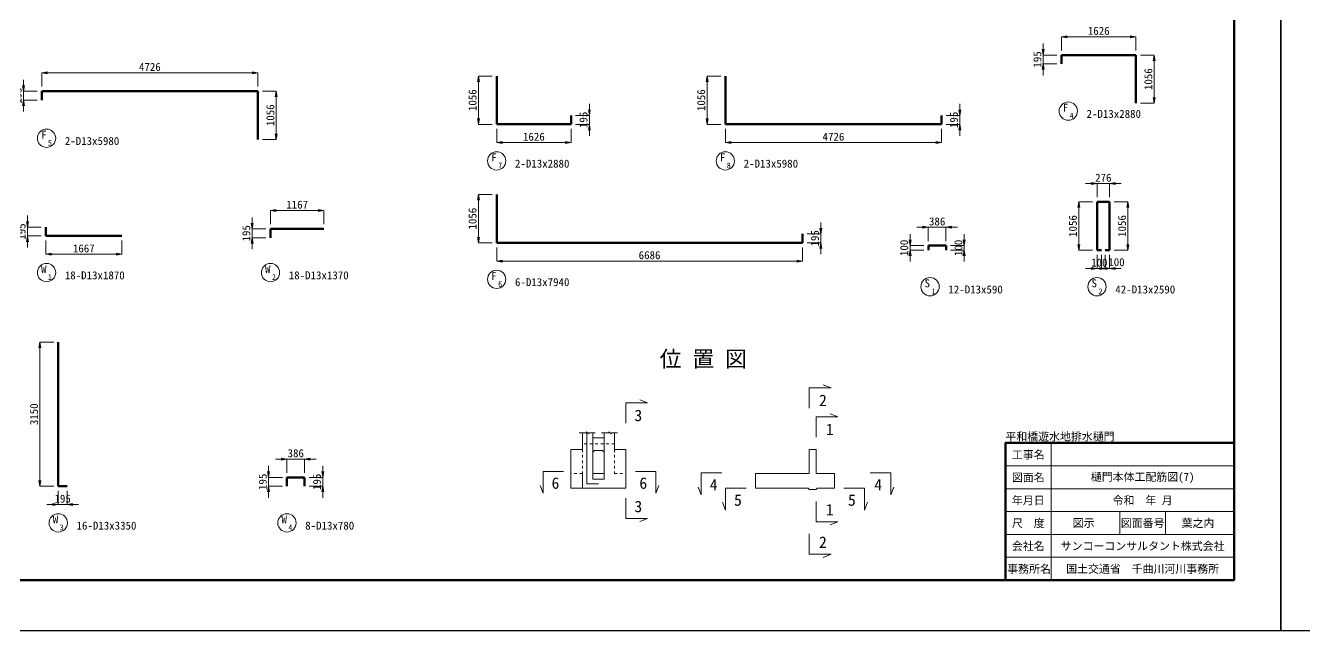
# Model space of a CAD drawing. Header units: millimetres. Extents: x 169470 to 758170, y -17820 to 11880.
# Drawn here: x 436371 to 464332, y -17820 to -4591 of the extents above; entities that cross this region are included whole.
import ezdxf
from ezdxf.enums import TextEntityAlignment as Align

# ---------------------------------------------------------------- set-up
doc = ezdxf.new("R2010")
doc.units = ezdxf.units.MM
doc.header["$LTSCALE"] = 50
doc.header["$PDSIZE"] = 300
doc.linetypes.add('SXF_跳び破線', pattern=[12, 6, -6])
doc.layers.get('Defpoints').update_dxf_attribs({"color": 151})
for name, color, linetype, lineweight in [('D-BGD', 7, 'Continuous', 13), ('D-STR', 1, 'Continuous', 50), ('D-STR-DIM', 7, 'Continuous', 13), ('D-STR-HTXT', 7, 'Continuous', 13), ('D-STR-TXT', 7, 'Continuous', 13), ('D-TTL', 2, 'Continuous', 140), ('D-TTL-FRAM', 2, 'Continuous', 50), ('D-TTL-LINE', 7, 'Continuous', 13), ('D-TTL-TXT', 7, 'Continuous', 13)]:
    doc.layers.add(name, color=color, linetype=linetype, lineweight=lineweight)
doc.styles.add('MS ゴシック', font='MS Gothic.ttf')
doc.styles.add('YOKO_GOTHIC', font='MS Gothic.ttf')
doc.dimstyles.new('DIM-50', dxfattribs={"dimscale": 50, "dimtxt": 3.5, "dimasz": 2.5, "dimexe": 0, "dimexo": 2, "dimgap": 0.8, "dimtad": 1, "dimdec": 0, "dimzin": 1, "dimdsep": 46, "dimtxsty": 'MS ゴシック', "dimblk": 'OPEN', "dimcen": 0.1, "dimclrd": 256, "dimclre": 256, "dimclrt": 256, "dimaunit": 1, "dimadec": 3, "dimazin": 0, "dimtfac": 1, "dimtdec": 0, "dimtix": 1, "dimtmove": 2, "dimatfit": 3, "dimldrblk": 'OPEN', "dimfxl": 1, "dimlwd": -1, "dimlwe": -1, "dimarcsym": 2})

# ---------------------------------------------------------------- blocks, each defined once
blk = doc.blocks.new('_Open')
at = {"color": 0, "linetype": 'ByBlock', "lineweight": -2}
for p, q in [((-1, 0.17), (0, 0)), ((-1, -0.17), (0, 0)), ((0, 0), (-1, 0))]:
    blk.add_line(p, q, dxfattribs=at)
blk = doc.blocks.new('*D655')
at = {"layer": 'D-STR-DIM', "transparency": 16777216}
for p, q in [((436810, -9293), (436810, -9593)), ((438477, -9293), (438477, -9593)), ((436935, -9593), (438352, -9593))]:
    blk.add_line(p, q, dxfattribs=at)
at = {"layer": 'Defpoints', "color": 0, "transparency": 16777216}
for p in [(436810, -9193), (438477, -9193), (438477, -9593)]:
    blk.add_point(p, dxfattribs=at)
at = {"layer": 'D-STR-DIM', "transparency": 16777216, "xscale": 125, "yscale": 125, "zscale": 125, "rotation": 180}
blk.add_blockref('_Open', (436810, -9593), dxfattribs=at)
at = {"layer": 'D-STR-DIM', "transparency": 16777216, "xscale": 125, "yscale": 125, "zscale": 125}
blk.add_blockref('_Open', (438477, -9593), dxfattribs=at)
at = {"layer": 'D-STR-DIM', "transparency": 16777216, "insert": (437644, -9466), "char_height": 175, "attachment_point": 5, "style": 'MS ゴシック'}
blk.add_mtext('1667', dxfattribs=at)
blk = doc.blocks.new('*D656')
at = {"layer": 'D-STR-DIM', "transparency": 16777216}
for p, q in [((441326, -8911), (441326, -8786)), ((441626, -9036), (441326, -9036)), ((441326, -9231), (441326, -9036)), ((441626, -9231), (441326, -9231)), ((441326, -9356), (441326, -9481))]:
    blk.add_line(p, q, dxfattribs=at)
at = {"layer": 'Defpoints', "color": 0, "transparency": 16777216}
for p in [(441326, -9036), (441726, -9036), (441726, -9231)]:
    blk.add_point(p, dxfattribs=at)
at = {"layer": 'D-STR-DIM', "transparency": 16777216, "xscale": 125, "yscale": 125, "zscale": 125}
for p, rotation in [((441326, -9036), 270), ((441326, -9231), 90)]:
    blk.add_blockref('_Open', p, dxfattribs=dict(at, rotation=rotation))
at = {"layer": 'D-STR-DIM', "transparency": 16777216, "insert": (441198, -9134), "char_height": 175, "attachment_point": 5, "rotation": 90, "style": 'MS ゴシック'}
blk.add_mtext('195', dxfattribs=at)
blk = doc.blocks.new('*D657')
at = {"layer": 'D-STR-DIM', "transparency": 16777216}
for p, q in [((437085, -14767), (437085, -15067)), ((437280, -14767), (437280, -15067)), ((436960, -15067), (436835, -15067)), ((437085, -15067), (437280, -15067)), ((437405, -15067), (437530, -15067))]:
    blk.add_line(p, q, dxfattribs=at)
at = {"layer": 'Defpoints', "color": 0, "transparency": 16777216}
for p in [(437085, -14667), (437280, -14667), (437280, -15067)]:
    blk.add_point(p, dxfattribs=at)
at = {"layer": 'D-STR-DIM', "transparency": 16777216, "xscale": 125, "yscale": 125, "zscale": 125}
blk.add_blockref('_Open', (437085, -15067), dxfattribs=at)
at = {"layer": 'D-STR-DIM', "transparency": 16777216, "xscale": 125, "yscale": 125, "zscale": 125, "rotation": 180}
blk.add_blockref('_Open', (437280, -15067), dxfattribs=at)
at = {"layer": 'D-STR-DIM', "transparency": 16777216, "insert": (437182, -14940), "char_height": 175, "attachment_point": 5, "style": 'MS ゴシック'}
blk.add_mtext('195', dxfattribs=at)
blk = doc.blocks.new('*D659')
at = {"layer": 'D-STR-DIM', "transparency": 16777216}
for p, q in [((459022, -5135), (459022, -4835)), ((459147, -4835), (460523, -4835)), ((460648, -5135), (460648, -4835))]:
    blk.add_line(p, q, dxfattribs=at)
at = {"layer": 'Defpoints', "color": 0, "transparency": 16777216}
for p in [(460648, -4835), (459022, -5235), (460648, -5235)]:
    blk.add_point(p, dxfattribs=at)
at = {"layer": 'D-STR-DIM', "transparency": 16777216, "xscale": 125, "yscale": 125, "zscale": 125, "rotation": 180}
blk.add_blockref('_Open', (459022, -4835), dxfattribs=at)
at = {"layer": 'D-STR-DIM', "transparency": 16777216, "xscale": 125, "yscale": 125, "zscale": 125}
blk.add_blockref('_Open', (460648, -4835), dxfattribs=at)
at = {"layer": 'D-STR-DIM', "transparency": 16777216, "insert": (459835, -4707), "char_height": 175, "attachment_point": 5, "style": 'MS ゴシック'}
blk.add_mtext('1626', dxfattribs=at)
blk = doc.blocks.new('*D660')
at = {"layer": 'D-STR-DIM', "transparency": 16777216}
for p, q in [((436725, -5925), (436725, -5625)), ((436850, -5625), (441326, -5625)), ((441451, -5925), (441451, -5625))]:
    blk.add_line(p, q, dxfattribs=at)
at = {"layer": 'Defpoints', "color": 0, "transparency": 16777216}
for p in [(441451, -5625), (436725, -6025), (441451, -6025)]:
    blk.add_point(p, dxfattribs=at)
at = {"layer": 'D-STR-DIM', "transparency": 16777216, "xscale": 125, "yscale": 125, "zscale": 125, "rotation": 180}
blk.add_blockref('_Open', (436725, -5625), dxfattribs=at)
at = {"layer": 'D-STR-DIM', "transparency": 16777216, "xscale": 125, "yscale": 125, "zscale": 125}
blk.add_blockref('_Open', (441451, -5625), dxfattribs=at)
at = {"layer": 'D-STR-DIM', "transparency": 16777216, "insert": (439088, -5497), "char_height": 175, "attachment_point": 5, "style": 'MS ゴシック'}
blk.add_mtext('4726', dxfattribs=at)
blk = doc.blocks.new('*D661')
at = {"layer": 'D-STR-DIM', "transparency": 16777216}
for p, q in [((446671, -9442), (446671, -9742)), ((453357, -9442), (453357, -9742)), ((446796, -9742), (453232, -9742))]:
    blk.add_line(p, q, dxfattribs=at)
at = {"layer": 'Defpoints', "color": 0, "transparency": 16777216}
for p in [(446671, -9342), (453357, -9342), (453357, -9742)]:
    blk.add_point(p, dxfattribs=at)
at = {"layer": 'D-STR-DIM', "transparency": 16777216, "xscale": 125, "yscale": 125, "zscale": 125, "rotation": 180}
blk.add_blockref('_Open', (446671, -9742), dxfattribs=at)
at = {"layer": 'D-STR-DIM', "transparency": 16777216, "xscale": 125, "yscale": 125, "zscale": 125}
blk.add_blockref('_Open', (453357, -9742), dxfattribs=at)
at = {"layer": 'D-STR-DIM', "transparency": 16777216, "insert": (450014, -9614), "char_height": 175, "attachment_point": 5, "style": 'MS ゴシック'}
blk.add_mtext('6686', dxfattribs=at)
blk = doc.blocks.new('*D662')
at = {"layer": 'D-STR-DIM', "transparency": 16777216}
for p, q in [((446671, -6851), (446671, -7151)), ((448297, -6851), (448297, -7151)), ((446796, -7151), (448172, -7151))]:
    blk.add_line(p, q, dxfattribs=at)
at = {"layer": 'Defpoints', "color": 0, "transparency": 16777216}
for p in [(446671, -6751), (448297, -6751), (448297, -7151)]:
    blk.add_point(p, dxfattribs=at)
at = {"layer": 'D-STR-DIM', "transparency": 16777216, "xscale": 125, "yscale": 125, "zscale": 125, "rotation": 180}
blk.add_blockref('_Open', (446671, -7151), dxfattribs=at)
at = {"layer": 'D-STR-DIM', "transparency": 16777216, "xscale": 125, "yscale": 125, "zscale": 125}
blk.add_blockref('_Open', (448297, -7151), dxfattribs=at)
at = {"layer": 'D-STR-DIM', "transparency": 16777216, "insert": (447484, -7023), "char_height": 175, "attachment_point": 5, "style": 'MS ゴシック'}
blk.add_mtext('1626', dxfattribs=at)
blk = doc.blocks.new('*D663')
at = {"layer": 'D-STR-DIM', "transparency": 16777216}
for p, q in [((451671, -6851), (451671, -7151)), ((456397, -6851), (456397, -7151)), ((451796, -7151), (456272, -7151))]:
    blk.add_line(p, q, dxfattribs=at)
at = {"layer": 'Defpoints', "color": 0, "transparency": 16777216}
for p in [(451671, -6751), (456397, -6751), (456397, -7151)]:
    blk.add_point(p, dxfattribs=at)
at = {"layer": 'D-STR-DIM', "transparency": 16777216, "xscale": 125, "yscale": 125, "zscale": 125, "rotation": 180}
blk.add_blockref('_Open', (451671, -7151), dxfattribs=at)
at = {"layer": 'D-STR-DIM', "transparency": 16777216, "xscale": 125, "yscale": 125, "zscale": 125}
blk.add_blockref('_Open', (456397, -7151), dxfattribs=at)
at = {"layer": 'D-STR-DIM', "transparency": 16777216, "insert": (454034, -7023), "char_height": 175, "attachment_point": 5, "style": 'MS ゴシック'}
blk.add_mtext('4726', dxfattribs=at)
blk = doc.blocks.new('*D664')
at = {"layer": 'D-STR-DIM', "transparency": 16777216}
for p, q in [((441960, -14072), (441835, -14072)), ((442085, -14372), (442085, -14072)), ((442085, -14072), (442471, -14072)), ((442471, -14372), (442471, -14072)), ((442596, -14072), (442721, -14072))]:
    blk.add_line(p, q, dxfattribs=at)
at = {"layer": 'Defpoints', "color": 0, "transparency": 16777216}
for p in [(442471, -14072), (442085, -14472), (442471, -14472)]:
    blk.add_point(p, dxfattribs=at)
at = {"layer": 'D-STR-DIM', "transparency": 16777216, "xscale": 125, "yscale": 125, "zscale": 125}
blk.add_blockref('_Open', (442085, -14072), dxfattribs=at)
at = {"layer": 'D-STR-DIM', "transparency": 16777216, "xscale": 125, "yscale": 125, "zscale": 125, "rotation": 180}
blk.add_blockref('_Open', (442471, -14072), dxfattribs=at)
at = {"layer": 'D-STR-DIM', "transparency": 16777216, "insert": (442278, -13945), "char_height": 175, "attachment_point": 5, "style": 'MS ゴシック'}
blk.add_mtext('386', dxfattribs=at)
blk = doc.blocks.new('*D665')
at = {"layer": 'D-STR-DIM', "transparency": 16777216}
for p, q in [((455984, -9003), (455859, -9003)), ((456109, -9303), (456109, -9003)), ((456109, -9003), (456495, -9003)), ((456495, -9303), (456495, -9003)), ((456620, -9003), (456745, -9003))]:
    blk.add_line(p, q, dxfattribs=at)
at = {"layer": 'Defpoints', "color": 0, "transparency": 16777216}
for p in [(456495, -9003), (456109, -9403), (456495, -9403)]:
    blk.add_point(p, dxfattribs=at)
at = {"layer": 'D-STR-DIM', "transparency": 16777216, "xscale": 125, "yscale": 125, "zscale": 125}
blk.add_blockref('_Open', (456109, -9003), dxfattribs=at)
at = {"layer": 'D-STR-DIM', "transparency": 16777216, "xscale": 125, "yscale": 125, "zscale": 125, "rotation": 180}
blk.add_blockref('_Open', (456495, -9003), dxfattribs=at)
at = {"layer": 'D-STR-DIM', "transparency": 16777216, "insert": (456302, -8876), "char_height": 175, "attachment_point": 5, "style": 'MS ゴシック'}
blk.add_mtext('386', dxfattribs=at)
blk = doc.blocks.new('*D666')
at = {"layer": 'D-STR-DIM', "transparency": 16777216}
for p, q in [((459672, -8047), (459547, -8047)), ((459797, -8347), (459797, -8047)), ((459797, -8047), (460073, -8047)), ((460073, -8347), (460073, -8047)), ((460198, -8047), (460323, -8047))]:
    blk.add_line(p, q, dxfattribs=at)
at = {"layer": 'Defpoints', "color": 0, "transparency": 16777216}
for p in [(460073, -8047), (459797, -8447), (460073, -8447)]:
    blk.add_point(p, dxfattribs=at)
at = {"layer": 'D-STR-DIM', "transparency": 16777216, "xscale": 125, "yscale": 125, "zscale": 125}
blk.add_blockref('_Open', (459797, -8047), dxfattribs=at)
at = {"layer": 'D-STR-DIM', "transparency": 16777216, "xscale": 125, "yscale": 125, "zscale": 125, "rotation": 180}
blk.add_blockref('_Open', (460073, -8047), dxfattribs=at)
at = {"layer": 'D-STR-DIM', "transparency": 16777216, "insert": (459935, -7920), "char_height": 175, "attachment_point": 5, "style": 'MS ゴシック'}
blk.add_mtext('276', dxfattribs=at)
blk = doc.blocks.new('*D668')
at = {"layer": 'D-STR-DIM', "transparency": 16777216}
for p, q in [((436410, -8873), (436410, -8748)), ((436710, -8998), (436410, -8998)), ((436410, -9193), (436410, -8998)), ((436710, -9193), (436410, -9193)), ((436410, -9318), (436410, -9443))]:
    blk.add_line(p, q, dxfattribs=at)
at = {"layer": 'Defpoints', "color": 0, "transparency": 16777216}
for p in [(436410, -8998), (436810, -8998), (436810, -9193)]:
    blk.add_point(p, dxfattribs=at)
at = {"layer": 'D-STR-DIM', "transparency": 16777216, "xscale": 125, "yscale": 125, "zscale": 125}
for p, rotation in [((436410, -8998), 270), ((436410, -9193), 90)]:
    blk.add_blockref('_Open', p, dxfattribs=dict(at, rotation=rotation))
at = {"layer": 'D-STR-DIM', "transparency": 16777216, "insert": (436283, -9096), "char_height": 175, "attachment_point": 5, "rotation": 90, "style": 'MS ゴシック'}
blk.add_mtext('195', dxfattribs=at)
blk = doc.blocks.new('*D669')
at = {"layer": 'D-STR-DIM', "transparency": 16777216}
for p, q in [((436985, -11517), (436685, -11517)), ((436685, -14542), (436685, -11642)), ((436985, -14667), (436685, -14667))]:
    blk.add_line(p, q, dxfattribs=at)
at = {"layer": 'Defpoints', "color": 0, "transparency": 16777216}
for p in [(436685, -11517), (437085, -11517), (437085, -14667)]:
    blk.add_point(p, dxfattribs=at)
at = {"layer": 'D-STR-DIM', "transparency": 16777216, "xscale": 125, "yscale": 125, "zscale": 125}
for p, rotation in [((436685, -11517), 90), ((436685, -14667), 270)]:
    blk.add_blockref('_Open', p, dxfattribs=dict(at, rotation=rotation))
at = {"layer": 'D-STR-DIM', "transparency": 16777216, "insert": (436557, -13092), "char_height": 175, "attachment_point": 5, "rotation": 90, "style": 'MS ゴシック'}
blk.add_mtext('3150', dxfattribs=at)
blk = doc.blocks.new('*D671')
at = {"layer": 'D-STR-DIM', "transparency": 16777216}
for p, q in [((458622, -5110), (458622, -4985)), ((458922, -5235), (458622, -5235)), ((458622, -5430), (458622, -5235)), ((458922, -5430), (458622, -5430)), ((458622, -5555), (458622, -5680))]:
    blk.add_line(p, q, dxfattribs=at)
at = {"layer": 'Defpoints', "color": 0, "transparency": 16777216}
for p in [(458622, -5235), (459022, -5235), (459022, -5430)]:
    blk.add_point(p, dxfattribs=at)
at = {"layer": 'D-STR-DIM', "transparency": 16777216, "xscale": 125, "yscale": 125, "zscale": 125}
for p, rotation in [((458622, -5235), 270), ((458622, -5430), 90)]:
    blk.add_blockref('_Open', p, dxfattribs=dict(at, rotation=rotation))
at = {"layer": 'D-STR-DIM', "transparency": 16777216, "insert": (458494, -5332), "char_height": 175, "attachment_point": 5, "rotation": 90, "style": 'MS ゴシック'}
blk.add_mtext('195', dxfattribs=at)
blk = doc.blocks.new('*D672')
at = {"layer": 'D-STR-DIM', "transparency": 16777216}
for p, q in [((436325, -5900), (436325, -5775)), ((436625, -6025), (436325, -6025)), ((436325, -6220), (436325, -6025)), ((436625, -6220), (436325, -6220)), ((436325, -6345), (436325, -6470))]:
    blk.add_line(p, q, dxfattribs=at)
at = {"layer": 'Defpoints', "color": 0, "transparency": 16777216}
for p in [(436325, -6025), (436725, -6025), (436725, -6220)]:
    blk.add_point(p, dxfattribs=at)
at = {"layer": 'D-STR-DIM', "transparency": 16777216, "xscale": 125, "yscale": 125, "zscale": 125}
for p, rotation in [((436325, -6025), 270), ((436325, -6220), 90)]:
    blk.add_blockref('_Open', p, dxfattribs=dict(at, rotation=rotation))
at = {"layer": 'D-STR-DIM', "transparency": 16777216, "insert": (436197, -6122), "char_height": 175, "attachment_point": 5, "rotation": 90, "style": 'MS ゴシック'}
blk.add_mtext('195', dxfattribs=at)
blk = doc.blocks.new('*D673')
at = {"layer": 'D-STR-DIM', "transparency": 16777216}
for p, q in [((446571, -8286), (446271, -8286)), ((446271, -9217), (446271, -8411)), ((446571, -9342), (446271, -9342))]:
    blk.add_line(p, q, dxfattribs=at)
at = {"layer": 'Defpoints', "color": 0, "transparency": 16777216}
for p in [(446271, -8286), (446671, -8286), (446671, -9342)]:
    blk.add_point(p, dxfattribs=at)
at = {"layer": 'D-STR-DIM', "transparency": 16777216, "xscale": 125, "yscale": 125, "zscale": 125}
for p, rotation in [((446271, -8286), 90), ((446271, -9342), 270)]:
    blk.add_blockref('_Open', p, dxfattribs=dict(at, rotation=rotation))
at = {"layer": 'D-STR-DIM', "transparency": 16777216, "insert": (446144, -8814), "char_height": 175, "attachment_point": 5, "rotation": 90, "style": 'MS ゴシック'}
blk.add_mtext('1056', dxfattribs=at)
blk = doc.blocks.new('*D674')
at = {"layer": 'D-STR-DIM', "transparency": 16777216}
for p, q in [((446571, -5695), (446271, -5695)), ((446271, -6626), (446271, -5820)), ((446571, -6751), (446271, -6751))]:
    blk.add_line(p, q, dxfattribs=at)
at = {"layer": 'Defpoints', "color": 0, "transparency": 16777216}
for p in [(446271, -5695), (446671, -5695), (446671, -6751)]:
    blk.add_point(p, dxfattribs=at)
at = {"layer": 'D-STR-DIM', "transparency": 16777216, "xscale": 125, "yscale": 125, "zscale": 125}
for p, rotation in [((446271, -5695), 90), ((446271, -6751), 270)]:
    blk.add_blockref('_Open', p, dxfattribs=dict(at, rotation=rotation))
at = {"layer": 'D-STR-DIM', "transparency": 16777216, "insert": (446144, -6223), "char_height": 175, "attachment_point": 5, "rotation": 90, "style": 'MS ゴシック'}
blk.add_mtext('1056', dxfattribs=at)
blk = doc.blocks.new('*D675')
at = {"layer": 'D-STR-DIM', "transparency": 16777216}
for p, q in [((451571, -5695), (451271, -5695)), ((451271, -6626), (451271, -5820)), ((451571, -6751), (451271, -6751))]:
    blk.add_line(p, q, dxfattribs=at)
at = {"layer": 'Defpoints', "color": 0, "transparency": 16777216}
for p in [(451271, -5695), (451671, -5695), (451671, -6751)]:
    blk.add_point(p, dxfattribs=at)
at = {"layer": 'D-STR-DIM', "transparency": 16777216, "xscale": 125, "yscale": 125, "zscale": 125}
for p, rotation in [((451271, -5695), 90), ((451271, -6751), 270)]:
    blk.add_blockref('_Open', p, dxfattribs=dict(at, rotation=rotation))
at = {"layer": 'D-STR-DIM', "transparency": 16777216, "insert": (451144, -6223), "char_height": 175, "attachment_point": 5, "rotation": 90, "style": 'MS ゴシック'}
blk.add_mtext('1056', dxfattribs=at)
blk = doc.blocks.new('*D676')
at = {"layer": 'D-STR-DIM', "transparency": 16777216}
for p, q in [((441726, -8936), (441726, -8636)), ((441851, -8636), (442768, -8636)), ((442893, -8936), (442893, -8636))]:
    blk.add_line(p, q, dxfattribs=at)
at = {"layer": 'Defpoints', "color": 0, "transparency": 16777216}
for p in [(442893, -8636), (441726, -9036), (442893, -9036)]:
    blk.add_point(p, dxfattribs=at)
at = {"layer": 'D-STR-DIM', "transparency": 16777216, "xscale": 125, "yscale": 125, "zscale": 125, "rotation": 180}
blk.add_blockref('_Open', (441726, -8636), dxfattribs=at)
at = {"layer": 'D-STR-DIM', "transparency": 16777216, "xscale": 125, "yscale": 125, "zscale": 125}
blk.add_blockref('_Open', (442893, -8636), dxfattribs=at)
at = {"layer": 'D-STR-DIM', "transparency": 16777216, "insert": (442309, -8509), "char_height": 175, "attachment_point": 5, "style": 'MS ゴシック'}
blk.add_mtext('1167', dxfattribs=at)
blk = doc.blocks.new('*D677')
at = {"layer": 'D-STR-DIM', "transparency": 16777216}
for p, q in [((441685, -14347), (441685, -14222)), ((441985, -14472), (441685, -14472)), ((441685, -14667), (441685, -14472)), ((441985, -14667), (441685, -14667)), ((441685, -14792), (441685, -14917))]:
    blk.add_line(p, q, dxfattribs=at)
at = {"layer": 'Defpoints', "color": 0, "transparency": 16777216}
for p in [(441685, -14472), (442085, -14472), (442085, -14667)]:
    blk.add_point(p, dxfattribs=at)
at = {"layer": 'D-STR-DIM', "transparency": 16777216, "xscale": 125, "yscale": 125, "zscale": 125}
for p, rotation in [((441685, -14472), 270), ((441685, -14667), 90)]:
    blk.add_blockref('_Open', p, dxfattribs=dict(at, rotation=rotation))
at = {"layer": 'D-STR-DIM', "transparency": 16777216, "insert": (441557, -14570), "char_height": 175, "attachment_point": 5, "rotation": 90, "style": 'MS ゴシック'}
blk.add_mtext('195', dxfattribs=at)
blk = doc.blocks.new('*D678')
at = {"layer": 'D-STR-DIM', "transparency": 16777216}
for p, q in [((455709, -9278), (455709, -9153)), ((456009, -9403), (455709, -9403)), ((455709, -9503), (455709, -9403)), ((456009, -9503), (455709, -9503)), ((455709, -9628), (455709, -9753))]:
    blk.add_line(p, q, dxfattribs=at)
at = {"layer": 'Defpoints', "color": 0, "transparency": 16777216}
for p in [(455709, -9403), (456109, -9403), (456109, -9503)]:
    blk.add_point(p, dxfattribs=at)
at = {"layer": 'D-STR-DIM', "transparency": 16777216, "xscale": 125, "yscale": 125, "zscale": 125}
for p, rotation in [((455709, -9403), 270), ((455709, -9503), 90)]:
    blk.add_blockref('_Open', p, dxfattribs=dict(at, rotation=rotation))
at = {"layer": 'D-STR-DIM', "transparency": 16777216, "insert": (455582, -9453), "char_height": 175, "attachment_point": 5, "rotation": 90, "style": 'MS ゴシック'}
blk.add_mtext('100', dxfattribs=at)
blk = doc.blocks.new('*D679')
at = {"layer": 'D-STR-DIM', "transparency": 16777216}
for p, q in [((459697, -8447), (459397, -8447)), ((459397, -9378), (459397, -8572)), ((459697, -9503), (459397, -9503))]:
    blk.add_line(p, q, dxfattribs=at)
at = {"layer": 'Defpoints', "color": 0, "transparency": 16777216}
for p in [(459397, -8447), (459797, -8447), (459797, -9503)]:
    blk.add_point(p, dxfattribs=at)
at = {"layer": 'D-STR-DIM', "transparency": 16777216, "xscale": 125, "yscale": 125, "zscale": 125}
for p, rotation in [((459397, -8447), 90), ((459397, -9503), 270)]:
    blk.add_blockref('_Open', p, dxfattribs=dict(at, rotation=rotation))
at = {"layer": 'D-STR-DIM', "transparency": 16777216, "insert": (459270, -8975), "char_height": 175, "attachment_point": 5, "rotation": 90, "style": 'MS ゴシック'}
blk.add_mtext('1056', dxfattribs=at)
blk = doc.blocks.new('*D681')
at = {"layer": 'D-STR-DIM', "transparency": 16777216}
for p, q in [((460748, -5235), (461048, -5235)), ((461048, -6166), (461048, -5360)), ((460748, -6291), (461048, -6291))]:
    blk.add_line(p, q, dxfattribs=at)
at = {"layer": 'Defpoints', "color": 0, "transparency": 16777216}
for p in [(460648, -5235), (461048, -5235), (460648, -6291)]:
    blk.add_point(p, dxfattribs=at)
at = {"layer": 'D-STR-DIM', "transparency": 16777216, "xscale": 125, "yscale": 125, "zscale": 125}
for p, rotation in [((461048, -5235), 90), ((461048, -6291), 270)]:
    blk.add_blockref('_Open', p, dxfattribs=dict(at, rotation=rotation))
at = {"layer": 'D-STR-DIM', "transparency": 16777216, "insert": (460920, -5763), "char_height": 175, "attachment_point": 5, "rotation": 90, "style": 'MS ゴシック'}
blk.add_mtext('1056', dxfattribs=at)
blk = doc.blocks.new('*D682')
at = {"layer": 'D-STR-DIM', "transparency": 16777216}
for p, q in [((441551, -6025), (441851, -6025)), ((441851, -6956), (441851, -6150)), ((441551, -7081), (441851, -7081))]:
    blk.add_line(p, q, dxfattribs=at)
at = {"layer": 'Defpoints', "color": 0, "transparency": 16777216}
for p in [(441451, -6025), (441851, -6025), (441451, -7081)]:
    blk.add_point(p, dxfattribs=at)
at = {"layer": 'D-STR-DIM', "transparency": 16777216, "xscale": 125, "yscale": 125, "zscale": 125}
for p, rotation in [((441851, -6025), 90), ((441851, -7081), 270)]:
    blk.add_blockref('_Open', p, dxfattribs=dict(at, rotation=rotation))
at = {"layer": 'D-STR-DIM', "transparency": 16777216, "insert": (441723, -6553), "char_height": 175, "attachment_point": 5, "rotation": 90, "style": 'MS ゴシック'}
blk.add_mtext('1056', dxfattribs=at)
blk = doc.blocks.new('*D683')
at = {"layer": 'D-STR-DIM', "transparency": 16777216}
for p, q in [((453757, -9022), (453757, -8897)), ((453457, -9147), (453757, -9147)), ((453757, -9342), (453757, -9147)), ((453457, -9342), (453757, -9342)), ((453757, -9467), (453757, -9592))]:
    blk.add_line(p, q, dxfattribs=at)
at = {"layer": 'Defpoints', "color": 0, "transparency": 16777216}
for p in [(453357, -9147), (453757, -9147), (453357, -9342)]:
    blk.add_point(p, dxfattribs=at)
at = {"layer": 'D-STR-DIM', "transparency": 16777216, "xscale": 125, "yscale": 125, "zscale": 125}
for p, rotation in [((453757, -9147), 270), ((453757, -9342), 90)]:
    blk.add_blockref('_Open', p, dxfattribs=dict(at, rotation=rotation))
at = {"layer": 'D-STR-DIM', "transparency": 16777216, "insert": (453630, -9244), "char_height": 175, "attachment_point": 5, "rotation": 90, "style": 'MS ゴシック'}
blk.add_mtext('195', dxfattribs=at)
blk = doc.blocks.new('*D684')
at = {"layer": 'D-STR-DIM', "transparency": 16777216}
for p, q in [((448697, -6431), (448697, -6306)), ((448397, -6556), (448697, -6556)), ((448697, -6751), (448697, -6556)), ((448397, -6751), (448697, -6751)), ((448697, -6876), (448697, -7001))]:
    blk.add_line(p, q, dxfattribs=at)
at = {"layer": 'Defpoints', "color": 0, "transparency": 16777216}
for p in [(448297, -6556), (448697, -6556), (448297, -6751)]:
    blk.add_point(p, dxfattribs=at)
at = {"layer": 'D-STR-DIM', "transparency": 16777216, "xscale": 125, "yscale": 125, "zscale": 125}
for p, rotation in [((448697, -6556), 270), ((448697, -6751), 90)]:
    blk.add_blockref('_Open', p, dxfattribs=dict(at, rotation=rotation))
at = {"layer": 'D-STR-DIM', "transparency": 16777216, "insert": (448570, -6653), "char_height": 175, "attachment_point": 5, "rotation": 90, "style": 'MS ゴシック'}
blk.add_mtext('195', dxfattribs=at)
blk = doc.blocks.new('*D685')
at = {"layer": 'D-STR-DIM', "transparency": 16777216}
for p, q in [((456797, -6431), (456797, -6306)), ((456497, -6556), (456797, -6556)), ((456797, -6751), (456797, -6556)), ((456497, -6751), (456797, -6751)), ((456797, -6876), (456797, -7001))]:
    blk.add_line(p, q, dxfattribs=at)
at = {"layer": 'Defpoints', "color": 0, "transparency": 16777216}
for p in [(456397, -6556), (456797, -6556), (456397, -6751)]:
    blk.add_point(p, dxfattribs=at)
at = {"layer": 'D-STR-DIM', "transparency": 16777216, "xscale": 125, "yscale": 125, "zscale": 125}
for p, rotation in [((456797, -6556), 270), ((456797, -6751), 90)]:
    blk.add_blockref('_Open', p, dxfattribs=dict(at, rotation=rotation))
at = {"layer": 'D-STR-DIM', "transparency": 16777216, "insert": (456670, -6653), "char_height": 175, "attachment_point": 5, "rotation": 90, "style": 'MS ゴシック'}
blk.add_mtext('195', dxfattribs=at)
blk = doc.blocks.new('*D686')
at = {"layer": 'D-STR-DIM', "transparency": 16777216}
for p, q in [((442871, -14347), (442871, -14222)), ((442571, -14472), (442871, -14472)), ((442871, -14667), (442871, -14472)), ((442571, -14667), (442871, -14667)), ((442871, -14792), (442871, -14917))]:
    blk.add_line(p, q, dxfattribs=at)
at = {"layer": 'Defpoints', "color": 0, "transparency": 16777216}
for p in [(442471, -14472), (442871, -14472), (442471, -14667)]:
    blk.add_point(p, dxfattribs=at)
at = {"layer": 'D-STR-DIM', "transparency": 16777216, "xscale": 125, "yscale": 125, "zscale": 125}
for p, rotation in [((442871, -14472), 270), ((442871, -14667), 90)]:
    blk.add_blockref('_Open', p, dxfattribs=dict(at, rotation=rotation))
at = {"layer": 'D-STR-DIM', "transparency": 16777216, "insert": (442743, -14570), "char_height": 175, "attachment_point": 5, "rotation": 90, "style": 'MS ゴシック'}
blk.add_mtext('195', dxfattribs=at)
blk = doc.blocks.new('*D687')
at = {"layer": 'D-STR-DIM', "transparency": 16777216}
for p, q in [((456895, -9278), (456895, -9153)), ((456595, -9403), (456895, -9403)), ((456595, -9503), (456895, -9503)), ((456895, -9503), (456895, -9403)), ((456895, -9628), (456895, -9753))]:
    blk.add_line(p, q, dxfattribs=at)
at = {"layer": 'Defpoints', "color": 0, "transparency": 16777216}
for p in [(456495, -9403), (456495, -9503), (456895, -9403)]:
    blk.add_point(p, dxfattribs=at)
at = {"layer": 'D-STR-DIM', "transparency": 16777216, "xscale": 125, "yscale": 125, "zscale": 125}
for p, rotation in [((456895, -9403), 270), ((456895, -9503), 90)]:
    blk.add_blockref('_Open', p, dxfattribs=dict(at, rotation=rotation))
at = {"layer": 'D-STR-DIM', "transparency": 16777216, "insert": (456768, -9453), "char_height": 175, "attachment_point": 5, "rotation": 90, "style": 'MS ゴシック'}
blk.add_mtext('100', dxfattribs=at)
blk = doc.blocks.new('*D688')
at = {"layer": 'D-STR-DIM', "transparency": 16777216}
for p, q in [((460173, -8447), (460473, -8447)), ((460473, -9378), (460473, -8572)), ((460173, -9503), (460473, -9503))]:
    blk.add_line(p, q, dxfattribs=at)
at = {"layer": 'Defpoints', "color": 0, "transparency": 16777216}
for p in [(460073, -8447), (460473, -8447), (460073, -9503)]:
    blk.add_point(p, dxfattribs=at)
at = {"layer": 'D-STR-DIM', "transparency": 16777216, "xscale": 125, "yscale": 125, "zscale": 125}
for p, rotation in [((460473, -8447), 90), ((460473, -9503), 270)]:
    blk.add_blockref('_Open', p, dxfattribs=dict(at, rotation=rotation))
at = {"layer": 'D-STR-DIM', "transparency": 16777216, "insert": (460346, -8975), "char_height": 175, "attachment_point": 5, "rotation": 90, "style": 'MS ゴシック'}
blk.add_mtext('1056', dxfattribs=at)
blk = doc.blocks.new('*D689')
at = {"layer": 'D-STR-DIM', "transparency": 16777216}
for p, q in [((459797, -9603), (459797, -9903)), ((459897, -9603), (459897, -9903)), ((459672, -9903), (459547, -9903)), ((459897, -9903), (459797, -9903)), ((460022, -9903), (460147, -9903))]:
    blk.add_line(p, q, dxfattribs=at)
at = {"layer": 'Defpoints', "color": 0, "transparency": 16777216}
for p in [(459797, -9503), (459897, -9503), (459797, -9903)]:
    blk.add_point(p, dxfattribs=at)
at = {"layer": 'D-STR-DIM', "transparency": 16777216, "xscale": 125, "yscale": 125, "zscale": 125}
blk.add_blockref('_Open', (459797, -9903), dxfattribs=at)
at = {"layer": 'D-STR-DIM', "transparency": 16777216, "xscale": 125, "yscale": 125, "zscale": 125, "rotation": 180}
blk.add_blockref('_Open', (459897, -9903), dxfattribs=at)
at = {"layer": 'D-STR-DIM', "transparency": 16777216, "insert": (459847, -9776), "char_height": 175, "attachment_point": 5, "style": 'MS ゴシック'}
blk.add_mtext('100', dxfattribs=at)
blk = doc.blocks.new('*D690')
at = {"layer": 'D-STR-DIM', "transparency": 16777216}
for p, q in [((459973, -9603), (459973, -9903)), ((460073, -9603), (460073, -9903)), ((459848, -9903), (459723, -9903)), ((460073, -9903), (459973, -9903)), ((460198, -9903), (460323, -9903))]:
    blk.add_line(p, q, dxfattribs=at)
at = {"layer": 'Defpoints', "color": 0, "transparency": 16777216}
for p in [(459973, -9503), (460073, -9503), (459973, -9903)]:
    blk.add_point(p, dxfattribs=at)
at = {"layer": 'D-STR-DIM', "transparency": 16777216, "xscale": 125, "yscale": 125, "zscale": 125}
blk.add_blockref('_Open', (459973, -9903), dxfattribs=at)
at = {"layer": 'D-STR-DIM', "transparency": 16777216, "xscale": 125, "yscale": 125, "zscale": 125, "rotation": 180}
blk.add_blockref('_Open', (460073, -9903), dxfattribs=at)
at = {"layer": 'D-STR-DIM', "transparency": 16777216, "insert": (460223, -9766), "char_height": 175, "attachment_point": 5, "style": 'MS ゴシック'}
blk.add_mtext('100', dxfattribs=at)

msp = doc.modelspace()

# ---------------------------------------------------------------- linework, layer by layer
at = {"layer": 'D-BGD', "ltscale": 1500}
for p, q in [((448545.73, -13498.21), (448545.73, -13636.13)), ((448545.73, -13636.13), (448545.73, -13836.13)), ((448645.73, -13498.21), (448645.73, -14611.13)), ((448770.73, -13498.21), (448770.73, -13611.13)), ((448770.73, -13611.13), (449020.73, -13611.13)), ((448770.73, -13611.13), (448770.73, -13923.63)), ((449020.73, -13498.21), (449020.73, -13611.13)), ((449020.73, -13611.13), (449020.73, -13923.63)), ((449245.73, -13498.21), (449245.73, -13611.13)), ((449245.73, -13611.13), (449245.73, -13836.13)), ((448770.73, -13923.63), (448808.23, -13886.13)), ((448770.73, -14386.13), (448770.73, -13923.63)), ((448808.23, -13886.13), (448983.23, -13886.13)), ((448983.23, -13886.13), (449020.73, -13923.63)), ((449020.73, -14386.13), (449020.73, -13923.63)), ((448645.73, -14611.13), (448895.73, -14611.13))]:
    msp.add_line(p, q, dxfattribs=at)
at = {"layer": 'D-BGD'}
for p, q in [((448295.73, -13861.13), (448545.73, -13861.13)), ((448295.73, -14711.13), (448295.73, -13861.13)), ((448545.73, -13861.13), (448545.73, -13836.13)), ((449245.73, -13861.13), (449245.73, -13836.13)), ((449245.73, -13861.13), (449495.73, -13861.13)), ((449495.73, -14711.13), (449495.73, -13861.13)), ((453505.4, -13861.13), (453505.4, -14386.13)), ((453655.4, -13861.13), (453505.4, -13861.13)), ((453655.4, -13861.13), (453655.4, -14386.13)), ((448545.73, -14386.13), (448545.73, -14711.13)), ((448770.73, -14386.13), (449020.73, -14386.13)), ((452330.33, -14386.13), (452330.33, -14711.13)), ((453505.4, -14386.13), (452330.33, -14386.13)), ((453655.4, -14386.13), (454055.4, -14386.13)), ((454055.4, -14386.13), (454055.4, -14711.13)), ((448295.73, -14711.13), (449495.73, -14711.13)), ((453480.4, -14711.13), (452330.33, -14711.13)), ((454055.4, -14711.13), (453680.4, -14711.13))]:
    msp.add_line(p, q, dxfattribs=at)
at = {"layer": 'D-BGD', "linetype": 'SXF_跳び破線', "ltscale": 0.2}
for p, q in [((449245.73, -13736.13), (448545.73, -13736.13)), ((448545.73, -13861.13), (448545.73, -14386.13)), ((449245.73, -13861.13), (449245.73, -14386.13)), ((448545.73, -14386.13), (448295.73, -14386.13)), ((449245.73, -14386.13), (449495.73, -14386.13))]:
    msp.add_line(p, q, dxfattribs=at)
at = {"layer": 'D-BGD', "ltscale": 0.2}
msp.add_lwpolyline([(448770.73, -14386.13), (448770.73, -14511.13), (449020.73, -14511.13), (449020.73, -14386.13)], dxfattribs=at)
at = {"layer": 'D-BGD'}
msp.add_lwpolyline([(453480.4, -14711.13), (453505.4, -14736.13), (453655.4, -14736.13), (453680.4, -14711.13)], dxfattribs=at)
at = {"layer": 'D-STR'}
for p, q in [((459021.61, -5429.76), (459021.61, -5234.76)), ((459021.61, -5234.76), (460647.61, -5234.76)), ((460647.61, -5234.76), (460647.61, -6290.76)), ((446671.09, -6750.56), (446671.09, -5694.56)), ((451671.09, -6750.56), (451671.09, -5694.56)), ((436724.92, -6219.74), (436724.92, -6024.74)), ((436724.92, -6024.74), (441450.92, -6024.74)), ((441450.92, -6024.74), (441450.92, -7080.74)), ((448297.09, -6750.56), (448297.09, -6555.56)), ((456397.09, -6750.56), (456397.09, -6555.56)), ((446671.09, -6750.56), (448297.09, -6750.56)), ((451671.09, -6750.56), (456397.09, -6750.56)), ((446671.09, -9341.91), (446671.09, -8285.91)), ((459797.34, -9503.01), (459797.34, -8447.01)), ((459797.34, -8447.01), (460073.34, -8447.01)), ((460073.34, -9503.01), (460073.34, -8447.01)), ((436810.5, -9193.15), (436810.5, -8998.15)), ((436810.5, -9193.15), (438477.5, -9193.15)), ((441725.57, -9231.27), (441725.57, -9036.27)), ((441725.57, -9036.27), (442892.57, -9036.27)), ((453357.09, -9341.91), (453357.09, -9146.91)), ((446671.09, -9341.91), (453357.09, -9341.91)), ((456109.39, -9503.01), (456109.39, -9403.01)), ((456109.39, -9403.01), (456495.39, -9403.01)), ((456495.39, -9403.01), (456495.39, -9503.01)), ((459797.34, -9503.01), (459897.34, -9503.01)), ((460073.34, -9503.01), (459973.34, -9503.01)), ((437084.94, -14667.47), (437084.94, -11517.47)), ((442084.94, -14667.47), (442084.94, -14472.47)), ((442084.94, -14472.47), (442470.94, -14472.47)), ((442470.94, -14472.47), (442470.94, -14667.47)), ((437084.94, -14667.47), (437279.94, -14667.47))]:
    msp.add_line(p, q, dxfattribs=at)
at = {"layer": 'D-STR-HTXT'}
for points in [[(453505.4, -12958.99), (453505.4, -12510.99), (453981.84, -12510.99), (453812.6, -12444.95)], [(449495.73, -13288.68), (449495.73, -12840.68), (449972.18, -12840.68), (449802.93, -12774.65)], [(453655.4, -13594.79), (453655.4, -13146.79), (454131.84, -13146.79), (453962.6, -13080.75)], [(448825.17, -13498.21), (448683.23, -13498.21), (448683.23, -13516.96), (448633.23, -13479.46), (448633.23, -13498.21), (448475.68, -13498.21)], [(449312.67, -13498.21), (449170.73, -13498.21), (449170.73, -13516.96), (449120.73, -13479.46), (449120.73, -13498.21), (448963.18, -13498.21)], [(448133.69, -14340.51), (447685.69, -14340.51), (447685.69, -14816.96), (447619.65, -14647.71)], [(449703.73, -14340.51), (450151.73, -14340.51), (450151.73, -14816.96), (450217.77, -14647.71)], [(451593.6, -14376.16), (451145.6, -14376.16), (451145.6, -14852.6), (451079.56, -14683.36)], [(454839.27, -14376.16), (455287.27, -14376.16), (455287.27, -14852.6), (455353.31, -14683.36)], [(452123.5, -14711.13), (451675.5, -14711.13), (451675.5, -15187.57), (451609.47, -15018.32)], [(454264.58, -14711.13), (454712.58, -14711.13), (454712.58, -15187.57), (454778.62, -15018.32)], [(449495.73, -14926.26), (449495.73, -15374.26), (449972.18, -15374.26), (449802.93, -15440.29)], [(453655.4, -14997.68), (453655.4, -15445.68), (454131.84, -15445.68), (453962.6, -15511.72)], [(453505.4, -15707.42), (453505.4, -16155.42), (453981.84, -16155.42), (453812.6, -16221.46)]]:
    msp.add_lwpolyline(points, dxfattribs=at)
for centre in [(459168.65, -6462.37), (436828.67, -7054.79), (446671.09, -7550.56), (451671.09, -7550.56), (436828.67, -9993.15), (441725.57, -9993.15), (446671.09, -10141.91), (456146.69, -10303.01), (459797.34, -10303.01), (437084.94, -15467.47), (442084.94, -15467.47)]:
    msp.add_circle(centre, 200, dxfattribs=at)
at = {"layer": 'D-TTL'}
msp.add_lwpolyline([(422794.53, 10780), (422794.53, -16720), (462794.53, -16720), (462794.53, 10780)], close=True, dxfattribs=at)
at = {"layer": 'D-TTL-FRAM'}
msp.add_lwpolyline([(457794.53, -16720), (457794.53, -13720), (462794.53, -13720)], dxfattribs=at)
at = {"layer": 'D-TTL-LINE'}
for p, q in [((458794.53, -16720), (458794.53, -13720)), ((457794.53, -14220), (462794.53, -14220)), ((457794.53, -14720), (462794.53, -14720)), ((457794.53, -15220), (462794.53, -15220)), ((460294.53, -15720), (460294.53, -15220)), ((461294.53, -15720), (461294.53, -15220)), ((457794.53, -15720), (462794.53, -15720)), ((457794.53, -16220), (462794.53, -16220))]:
    msp.add_line(p, q, dxfattribs=at)
at = {"layer": 'Defpoints', "color": 1}
for points in [[(421769.53, 11880), (421769.53, -17820), (463819.53, -17820), (463819.53, 11880)], [(463819.53, 11880), (463819.53, -17820), (505869.53, -17820), (505869.53, 11880)]]:
    msp.add_lwpolyline(points, close=True, dxfattribs=at)

# ---------------------------------------------------------------- texts
at = {"layer": 'D-STR-TXT', "style": 'YOKO_GOTHIC'}
for s, height, p in [('F ', 175, (459168.65, -6387.37)), ('4', 125, (459243.65, -6562.37)), ('F ', 175, (436828.67, -6979.79)), ('5', 125, (436903.67, -7154.79)), ('F ', 175, (446671.09, -7475.56)), ('F ', 175, (451671.09, -7475.56)), ('7', 125, (446746.09, -7650.56)), ('8', 125, (451746.09, -7650.56)), ('W ', 175, (436828.67, -9918.15)), ('1', 125, (436903.67, -10093.15)), ('W ', 175, (441725.57, -9918.15)), ('2', 125, (441800.57, -10093.15)), ('F ', 175, (446671.09, -10066.91)), ('6', 125, (446746.09, -10241.91)), ('S ', 175, (456146.69, -10228.01)), ('1', 125, (456221.69, -10403.01)), ('S ', 175, (459797.34, -10228.01)), ('2', 125, (459872.34, -10403.01)), ('W ', 175, (437084.94, -15392.47)), ('W ', 175, (442084.94, -15392.47)), ('3', 125, (437159.94, -15567.47)), ('4', 125, (442159.94, -15567.47))]:
    msp.add_text(s, height=height, dxfattribs=at).set_placement(p, align=Align.MIDDLE_CENTER)
for s, p in [('2-D13x2880', (459568.65, -6662.37)), ('2-D13x5980', (437228.67, -7254.79)), ('2-D13x2880', (447071.09, -7750.56)), ('2-D13x5980', (452071.09, -7750.56)), ('18-D13x1870', (437228.67, -10193.15)), ('18-D13x1370', (442125.57, -10193.15)), ('6-D13x7940', (447071.09, -10341.91)), ('12-D13x590', (456546.69, -10503.01)), ('42-D13x2590', (460197.34, -10503.01)), ('16-D13x3350', (437484.94, -15667.47)), ('8-D13x780', (442484.94, -15667.47))]:
    msp.add_text(s, height=175, dxfattribs=at).set_placement(p, align=Align.BOTTOM_LEFT)
for s, height, p in [('位 置 図', 350, (451189.28, -12055.33)), ('2', 250, (453804.41, -12913.04)), ('3', 250, (449768.1, -13242.74)), ('1', 250, (453954.41, -13548.85)), ('6', 250, (447956.3, -14722.62)), ('6', 250, (449876.44, -14722.62)), ('4', 250, (451416.21, -14758.27)), ('4', 250, (455011.97, -14758.27)), ('3', 250, (449768.1, -15233.84)), ('5', 250, (451946.12, -15093.23)), ('1', 250, (453954.41, -15305.27)), ('5', 250, (454437.29, -15093.23)), ('2', 250, (453804.41, -16015))]:
    msp.add_text(s, height=height, dxfattribs=at).set_placement(p, align=Align.CENTER)
at = {"layer": 'D-TTL-TXT', "style": 'MS ゴシック'}
msp.add_text('平和橋遊水地排水樋門', height=175, dxfattribs=at).set_placement((457794.53, -13720), align=Align.BOTTOM_LEFT)
for s, p in [('工事名', (458294.53, -13970)), ('図面名', (458294.53, -14470)), ('樋門本体工配筋図(7)', (460794.53, -14470)), ('年月日', (458294.53, -14970)), ('令和  年 月', (460794.53, -14970)), ('尺\u3000度', (458294.53, -15470)), ('図示', (459504.43, -15470)), ('図面番号', (460794.53, -15470)), ('葉之内', (462004.43, -15470)), ('会社名', (458294.53, -15970)), ('サンコーコンサルタント株式会社', (460794.53, -15970)), ('事務所名', (458310.6, -16470)), ('国土交通省\u3000千曲川河川事務所', (460794.53, -16470))]:
    msp.add_text(s, height=175, dxfattribs=at).set_placement(p, align=Align.MIDDLE)

# ---------------------------------------------------------------- dimensions: what is measured, and where the dimension line sits
at = {"layer": 'D-STR-DIM'}
for base, p1, p2, picture, middle in [((460647.61, -4834.76), (459021.61, -5234.76), (460647.61, -5234.76), '*D659', (459834.61, -4707.26)), ((441450.92, -5624.74), (436724.92, -6024.74), (441450.92, -6024.74), '*D660', (439087.92, -5497.24)), ((448297.09, -7150.56), (446671.09, -6750.56), (448297.09, -6750.56), '*D662', (447484.09, -7023.06)), ((456397.09, -7150.56), (451671.09, -6750.56), (456397.09, -6750.56), '*D663', (454034.09, -7023.06)), ((460073.34, -8047.01), (459797.34, -8447.01), (460073.34, -8447.01), '*D666', (459935.34, -7919.51)), ((442892.57, -8636.27), (441725.57, -9036.27), (442892.57, -9036.27), '*D676', (442309.07, -8508.77)), ((456495.39, -9003.01), (456109.39, -9403.01), (456495.39, -9403.01), '*D665', (456302.39, -8875.51)), ((438477.5, -9593.15), (436810.5, -9193.15), (438477.5, -9193.15), '*D655', (437644, -9465.65)), ((453357.09, -9741.91), (446671.09, -9341.91), (453357.09, -9341.91), '*D661', (450014.09, -9614.41)), ((459797.34, -9903.01), (459897.34, -9503.01), (459797.34, -9503.01), '*D689', (459847.34, -9775.51)), ((442470.94, -14072.47), (442084.94, -14472.47), (442470.94, -14472.47), '*D664', (442277.94, -13944.97)), ((437279.94, -15067.47), (437084.94, -14667.47), (437279.94, -14667.47), '*D657', (437182.44, -14939.97))]:
    dim = msp.add_linear_dim(base=base, p1=p1, p2=p2, dimstyle='DIM-50', dxfattribs=at)
    dim.commit()
    dim.dimension.update_dxf_attribs({"geometry": picture, "text_midpoint": middle})
for base, p1, p2, picture, middle in [((458621.61, -5234.76), (459021.61, -5429.76), (459021.61, -5234.76), '*D671', (458494.11, -5332.26)), ((461047.61, -5234.76), (460647.61, -6290.76), (460647.61, -5234.76), '*D681', (460920.11, -5762.76)), ((436324.92, -6024.74), (436724.92, -6219.74), (436724.92, -6024.74), '*D672', (436197.42, -6122.24)), ((446271.09, -5694.56), (446671.09, -6750.56), (446671.09, -5694.56), '*D674', (446143.59, -6222.56)), ((451271.09, -5694.56), (451671.09, -6750.56), (451671.09, -5694.56), '*D675', (451143.59, -6222.56)), ((441850.92, -6024.74), (441450.92, -7080.74), (441450.92, -6024.74), '*D682', (441723.42, -6552.74)), ((448697.09, -6555.56), (448297.09, -6750.56), (448297.09, -6555.56), '*D684', (448569.59, -6653.06)), ((456797.09, -6555.56), (456397.09, -6750.56), (456397.09, -6555.56), '*D685', (456669.59, -6653.06)), ((446271.09, -8285.91), (446671.09, -9341.91), (446671.09, -8285.91), '*D673', (446143.59, -8813.91)), ((459397.34, -8447.01), (459797.34, -9503.01), (459797.34, -8447.01), '*D679', (459269.84, -8975.01)), ((460473.34, -8447.01), (460073.34, -9503.01), (460073.34, -8447.01), '*D688', (460345.84, -8975.01)), ((436410.5, -8998.15), (436810.5, -9193.15), (436810.5, -8998.15), '*D668', (436283, -9095.65)), ((441325.57, -9036.27), (441725.57, -9231.27), (441725.57, -9036.27), '*D656', (441198.07, -9133.77)), ((453757.09, -9146.91), (453357.09, -9341.91), (453357.09, -9146.91), '*D683', (453629.59, -9244.41)), ((455709.39, -9403.01), (456109.39, -9503.01), (456109.39, -9403.01), '*D678', (455581.89, -9453.01)), ((456895.39, -9403.01), (456495.39, -9503.01), (456495.39, -9403.01), '*D687', (456767.89, -9453.01)), ((436684.94, -11517.47), (437084.94, -14667.47), (437084.94, -11517.47), '*D669', (436557.44, -13092.47)), ((441684.94, -14472.47), (442084.94, -14667.47), (442084.94, -14472.47), '*D677', (441557.44, -14569.97)), ((442870.94, -14472.47), (442470.94, -14667.47), (442470.94, -14472.47), '*D686', (442743.44, -14569.97))]:
    dim = msp.add_linear_dim(base=base, p1=p1, p2=p2, angle=90, dimstyle='DIM-50', dxfattribs=at)
    dim.commit()
    dim.dimension.update_dxf_attribs({"geometry": picture, "text_midpoint": middle})
dim = msp.add_linear_dim(base=(459973.34, -9903.01), p1=(460073.34, -9503.01), p2=(459973.34, -9503.01), dimstyle='DIM-50', dxfattribs=at)
dim.commit()
dim.dimension.update_dxf_attribs({"geometry": '*D690', "text_midpoint": (460223.19, -9765.51), "dimtype": 160})

doc.saveas('drawing.dxf')
